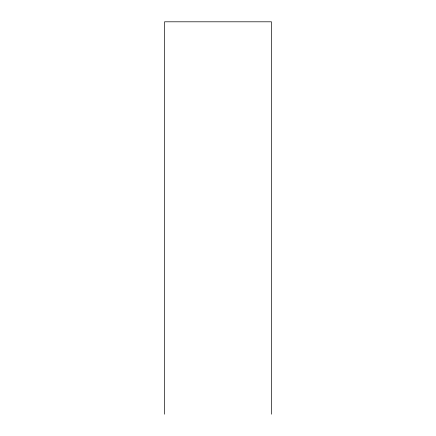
<?xml version="1.0" encoding="UTF-8"?>
<svg xmlns="http://www.w3.org/2000/svg" width="436" height="436" viewBox="0 0 436 436"><rect width="100%" height="100%" fill="white"/><g stroke="black" fill="none" stroke-linecap="round" stroke-linejoin="round"><path stroke-width="0.65" d="M271.454 414.2L271.454 21.8L164.546 21.8L164.546 414.2"/></g></svg>
